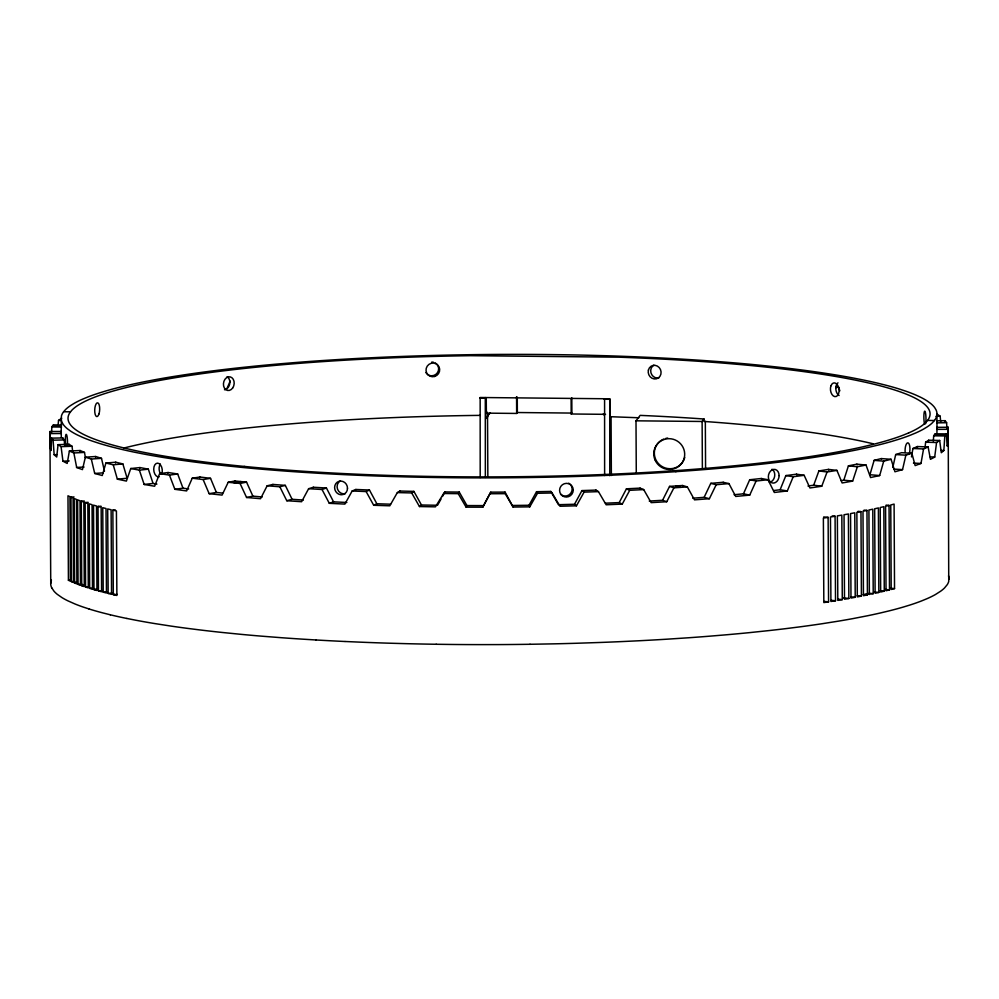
<?xml version="1.0" encoding="UTF-8"?>
<svg xmlns="http://www.w3.org/2000/svg" width="999" height="999" viewBox="0 0 999 999"><rect width="100%" height="100%" fill="white"/><g stroke="black" fill="none" stroke-linecap="round" stroke-linejoin="round"><path stroke-width="1.5" d="M936.9 434.815L936.987 427.335L948.213 427.26L948.026 443.868L947.152 446.153L946.39 433.891L935.214 433.803L933.678 435.814L933.328 441.271M948.213 428.047L948.113 439.597L947.776 438.424M51.598 432.43L51.823 426.96L53.397 424.887L61.751 425M62.75 438.723L62.787 437.937L51.598 438.136L51.061 450.474L50.25 448.201L50.037 431.518L61.264 431.493L61.276 432.28M945.066 421.453L945.116 420.666L936.75 420.841M946.39 433.891L944.817 435.951L943.855 450.499L941.295 452.759L939.672 440.472L928.658 440.222L925.648 442.207L924.999 447.664M61.276 437.45L61.264 431.493M51.711 587.837A449.188 63.287 -0.3 0 1 50.712 583.416L51.061 581.218A447.752 63.087 -0.3 0 1 51.424 580.107M948.213 427.26L948.738 581.368A447.14 62.999 -0.3 0 1 947.227 584.69L944.505 587.986A447.14 62.999 -0.3 0 1 940.583 591.246L935.414 594.542A449.275 63.299 -0.3 0 1 926.685 598.826L921.54 600.936A449.1 63.274 -0.3 0 1 909.714 605.094L903.046 607.13A449.1 63.274 -0.3 0 1 888.261 611.088L880.144 613.024A448.451 63.187 -0.3 0 1 867.107 615.846L853.071 618.581A447.04 62.987 -0.3 0 1 838.061 621.203L822.127 623.726A449.275 63.299 -0.3 0 1 799.487 626.91L787.662 628.408A447.003 62.987 -0.3 0 1 769.218 630.556L750.037 632.579A449.188 63.287 -0.3 0 1 723.401 635.039L709.665 636.176A447.752 63.087 -0.3 0 1 688.598 637.762L667.007 639.185A449.188 63.287 -0.3 0 1 637.512 640.834L622.514 641.545A447.003 62.987 -0.3 0 1 599.725 642.482L576.673 643.256A447.19 63.012 -0.3 0 1 553.409 643.856L529.994 644.28M61.176 432.505L61.414 416.046A437.937 61.701 -0.3 0 1 63.624 411.738L65.534 409.59A437.937 61.701 -0.3 0 1 70.929 405.332L74.401 403.209A437.937 61.701 -0.3 0 1 82.905 399.026L87.924 396.965A437.937 61.701 -0.3 0 1 99.45 392.919L105.956 390.934A437.937 61.701 -0.3 0 1 120.38 387.063L128.284 385.189A437.937 61.701 -0.3 0 1 145.454 381.531L154.683 379.77A437.937 61.701 -0.3 0 1 174.388 376.373L184.852 374.75A437.937 61.701 -0.3 0 1 206.893 371.653L218.456 370.179A437.937 61.701 -0.3 0 1 242.595 367.42L255.145 366.121A437.937 61.701 -0.3 0 1 281.106 363.723L294.505 362.612A437.937 61.701 -0.3 0 1 322.015 360.589L336.101 359.69A437.937 61.701 -0.3 0 1 364.847 358.079L379.483 357.38A437.937 61.701 -0.3 0 1 409.165 356.193L424.175 355.706A437.937 61.701 -0.3 0 1 454.458 354.97L469.68 354.707A437.937 61.701 -0.3 0 1 500.237 354.408L515.521 354.383A437.937 61.701 -0.3 0 1 546.003 354.533L561.176 354.72A437.937 61.701 -0.3 0 1 591.258 355.332L606.143 355.744A437.937 61.701 -0.3 0 1 635.501 356.793L649.937 357.417A437.937 61.701 -0.3 0 1 678.246 358.903L692.082 359.752A437.937 61.701 -0.3 0 1 719.043 361.638L732.117 362.687A437.937 61.701 -0.3 0 1 757.417 364.972L769.592 366.221A437.937 61.701 -0.3 0 1 792.956 368.868L804.108 370.292A437.937 61.701 -0.3 0 1 825.274 373.289L835.276 374.862A437.937 61.701 -0.3 0 1 854.033 378.171L862.761 379.895A437.937 61.701 -0.3 0 1 878.883 383.466L886.263 385.314A437.937 61.701 -0.3 0 1 899.587 389.123L905.519 391.084A437.937 61.701 -0.3 0 1 915.896 395.08L920.329 397.115A437.937 61.701 -0.3 0 1 927.634 401.261L930.519 403.359A437.937 61.701 -0.3 0 1 934.689 407.604L935.976 409.752A437.937 61.701 -0.3 0 1 936.962 414.048L936.987 428.121M936.962 414.048L936.65 416.196A437.937 61.701 -0.3 0 1 934.427 420.504L932.529 422.652A437.937 61.701 -0.3 0 1 927.134 426.923L923.65 429.033A437.937 61.701 -0.3 0 1 915.146 433.216L910.139 435.277A437.937 61.701 -0.3 0 1 898.601 439.323L892.107 441.308A437.937 61.701 -0.3 0 1 877.684 445.179L869.779 447.065A437.937 61.701 -0.3 0 1 852.609 450.711L843.381 452.485A437.937 61.701 -0.3 0 1 823.663 455.869L813.211 457.505A437.937 61.701 -0.3 0 1 791.158 460.589L779.595 462.062A437.937 61.701 -0.3 0 1 755.456 464.835L742.919 466.121A437.937 61.701 -0.3 0 1 716.945 468.531L703.558 469.642A437.937 61.701 -0.3 0 1 676.048 471.653L661.962 472.564A437.937 61.701 -0.3 0 1 633.216 474.175L618.581 474.875A437.937 61.701 -0.3 0 1 588.898 476.061L573.888 476.535A437.937 61.701 -0.3 0 1 543.606 477.285L528.371 477.547A437.937 61.701 -0.3 0 1 497.827 477.834L482.542 477.872A437.937 61.701 -0.3 0 1 452.06 477.722L436.888 477.522A437.937 61.701 -0.3 0 1 406.805 476.923L391.92 476.511A437.937 61.701 -0.3 0 1 362.562 475.462L348.114 474.825A437.937 61.701 -0.3 0 1 319.805 473.351L305.969 472.502A437.937 61.701 -0.3 0 1 279.021 470.604L265.946 469.555A437.937 61.701 -0.3 0 1 240.647 467.27L228.471 466.034A437.937 61.701 -0.3 0 1 205.107 463.374L193.956 461.963A437.937 61.701 -0.3 0 1 172.777 458.966L162.787 457.38A437.937 61.701 -0.3 0 1 144.031 454.083L135.302 452.36A437.937 61.701 -0.3 0 1 119.168 448.776L111.801 446.928A437.937 61.701 -0.3 0 1 98.476 443.119L92.545 441.171A437.937 61.701 -0.3 0 1 82.168 437.175L77.735 435.127A437.937 61.701 -0.3 0 1 70.417 430.981L67.545 428.883A437.937 61.701 -0.3 0 1 63.374 424.637L62.088 422.502A437.937 61.701 -0.3 0 1 61.101 418.206M58.017 425.824L58.541 420.367L61.626 418.331M69.006 445.092L69.093 444.305L58.067 444.655L56.718 457.018L54.158 454.72L53.097 440.184L51.598 438.136M939.672 440.472L936.575 442.52L934.689 457.105L930.444 459.328L928.121 446.953L917.394 446.541L912.936 448.489L911.475 456.93M937.037 414.96L937.124 414.173L940.146 416.183L940.708 421.64M58.067 444.655L61.076 446.665L62.949 461.176L65.01 462.3L67.22 463.424L69.368 451.036L73.864 452.972L76.686 467.52L82.455 469.617L85.365 457.18L91.309 459.041L94.718 473.464L102.248 475.524L105.906 463.037L113.224 464.785L117.358 479.158L126.398 481.081L130.757 468.531L139.361 470.154L144.168 484.453L154.633 486.238L159.64 473.601L169.443 475.099L174.875 489.31L186.638 490.921L192.245 478.209L203.134 479.545L209.141 493.681L222.065 495.092L228.209 482.292L240.06 483.454L246.578 497.49L260.539 498.701L267.145 485.801L279.832 486.775L286.775 500.724L301.623 501.71L308.616 488.711L322.015 489.485L329.308 503.321L344.867 504.095L352.172 490.984L366.133 491.558L373.701 505.282L389.797 505.806L397.352 492.582L411.7 492.944L419.468 506.555L435.439 506.843L443.631 493.506L458.229 493.656L466.108 507.155L474.438 507.18L482.767 507.192L490.746 492.157L505.057 492.095L513.111 507.055L521.453 506.955L529.77 506.843L537.512 493.281L552.122 492.994L559.964 506.256L576.448 505.806L584.078 492.132L598.451 491.633L606.156 504.782L622.265 504.095L629.72 490.309L643.693 489.597L651.161 502.634L666.745 501.723L673.925 487.824L687.349 486.913L694.505 499.85L709.39 498.713L716.208 484.715L728.945 483.616L735.714 496.453L749.725 495.104L756.118 481.006L768.019 479.732L774.337 492.47L787.324 490.934L793.218 476.748L804.158 475.312L809.927 487.962L821.752 486.251L827.085 471.978L836.937 470.392L842.132 482.967L852.659 481.093L857.367 466.758L866.033 465.034L870.566 477.547L879.682 475.536L883.728 461.138L891.096 459.303L894.942 471.765L902.547 469.63L905.868 455.169L911.862 453.259L915.159 465.596L920.991 463.449L923.551 448.951L928.121 446.953M79.97 451.311L80.107 450.512L69.368 451.036M50.337 443.781L50.037 431.518M892.794 467.482L895.691 454.557L901.548 452.684L911.862 453.259M95.529 457.305L95.717 456.506L101.498 458.329L104.483 471.228M482.767 507.192L490.746 492.157M869.917 474.8L874.113 460.364L881.293 458.578L891.096 459.303M115.509 463.012L115.734 462.212L122.865 463.923L127.16 478.334M841.133 480.656L843.818 480.169L848.413 465.846L856.855 464.173L866.033 465.034M139.698 468.369L139.972 467.569L148.351 469.168L153.047 483.441L156.893 484.115M807.979 486.026L813.686 485.189L818.893 470.941L828.496 469.393L836.937 470.392M167.82 473.326L168.132 472.527L177.685 473.976L182.992 488.174L188.661 488.973M773.838 490.521L780.119 489.76L785.863 475.586L796.528 474.188L804.158 475.312M199.563 477.822L199.912 477.023L210.527 478.321L216.383 492.432L222.64 493.131M226.898 388.636L230.182 381.106M734.09 494.73L743.468 493.818L749.7 479.745L761.3 478.496L768.019 479.732M234.603 481.818L234.977 480.994L246.541 482.13L252.897 496.153L262.225 496.965M692.806 498.214L704.133 497.34L710.789 483.354L723.201 482.28L728.945 483.616M272.527 485.239L272.939 484.428L285.314 485.377L292.095 499.3L303.384 500.062M649.25 501.061L662.562 500.274L669.555 486.388L682.642 485.502L687.349 486.913M312.949 488.086L313.374 487.262L326.436 488.012L333.554 501.835L346.828 502.497M466.108 507.155L466.945 505.569L459.253 492.07L445.017 491.933L443.631 493.506M605.431 503.184L619.193 502.597L626.448 488.811L640.072 488.124L643.693 489.597M355.394 490.297L355.856 489.473L369.455 490.022L376.848 503.746L390.584 504.195M529.77 506.843L529.008 505.269L536.55 491.708L550.799 491.433L558.441 504.695L574.512 504.258L581.955 490.584L595.966 490.097L598.451 491.633M399.425 491.87L399.887 491.033L413.886 491.383L421.466 504.994L437.038 505.269M437.512 505.269L441.034 499.025M442.432 496.528L445.017 491.933M458.229 493.656L459.253 492.07M480.194 477.534L480.157 397.502L609.74 398.801L609.827 416.683L638.861 417.769M485.352 477.422L485.302 397.552M517.27 397.252L517.357 412.525L516.658 413.436L486.376 413.136L487.112 412.162M605.556 414.335L571.191 413.986L571.89 413.074L571.803 397.802M604.62 475.512L604.582 398.751M609.765 475.724L609.74 398.801M636.276 472.877L636.001 420.816L640.147 415.384L647.864 415.721A431.019 60.727 -0.3 0 1 702.734 418.918L704.02 419.006L704.033 421.441L715.883 422.315A431.019 60.727 -0.3 0 1 810.214 432.28L820.441 433.778A431.019 60.727 -0.3 0 1 873.213 443.793M702.372 468.956L702.122 421.478L704.02 419.006M419.468 506.555L421.466 504.994M411.7 492.944L413.886 491.383M397.352 492.582L399.887 491.033M373.701 505.282L376.848 503.746M366.133 491.558L369.455 490.022M352.172 490.984L355.856 489.473M329.308 503.321L333.554 501.835M322.015 489.485L326.436 488.012M308.616 488.711L313.374 487.262M286.775 500.724L292.095 499.3M894.53 588.586L891.195 589.46L890.758 504.97L894.093 504.095L894.53 588.586L890.309 588.174M279.832 486.775L285.314 485.377M889.048 505.407L885.576 506.256L886.026 590.746L889.497 589.885L889.048 505.407L886.101 505.107M884.265 591.171L880.668 592.007L880.219 507.529L883.828 506.68L884.265 591.171L880.032 590.759M267.145 485.801L272.939 484.428M878.833 592.432L875.112 593.269L874.674 508.778L878.396 507.942L878.833 592.432L874.637 592.02M869.367 594.492L868.918 510.002L872.776 509.19L873.213 593.668L865.159 594.08M246.578 497.49L252.897 496.153M866.97 510.414L862.986 511.213L863.436 595.704L867.419 594.904L866.97 510.414L864.035 510.127M240.06 483.454L246.541 482.13M240.647 467.27L244.73 466.471M234.103 482.879L240.722 481.568M860.963 511.613L856.867 512.412L857.304 596.903L861.413 596.103L860.963 511.613L858.041 511.326M228.209 482.292L234.977 480.994M855.219 597.29L850.986 598.076L850.549 513.586L854.769 512.799L855.219 597.29L851.011 596.878M848.85 598.463L844.492 599.225L844.043 514.747L848.401 513.973L848.85 598.463L843.218 597.914M209.141 493.681L216.383 492.432M842.282 599.612L837.799 600.374L837.362 515.884L841.832 515.122L842.282 599.612L838.074 599.2M203.134 479.545L210.527 478.321M835.077 516.258L830.456 516.995L830.906 601.485L835.514 600.749L835.077 516.258L832.13 515.971M828.121 517.37L823.376 518.094L823.825 602.584L828.571 601.86L828.121 517.37L823.688 516.933M192.245 478.209L199.912 477.023M174.875 489.31L182.992 488.174M169.443 475.099L177.685 473.976M159.64 473.601L168.132 472.527M835.738 387.6L838.573 387.237L839.859 390.809M144.168 484.453L153.047 483.441M139.361 470.154L148.351 469.168M130.757 468.531L139.972 467.569M117.358 479.158L126.898 478.271M113.224 464.785L122.865 463.923M105.906 463.037L115.734 462.212M94.718 473.464L103.384 472.827M91.309 459.041L101.498 458.329M76.099 582.392L71.416 581.655L70.979 497.165L74.026 496.953M81.281 501.211L83.841 502.097L84.278 586.588L81.718 585.701L81.281 501.211L84.303 501.011M85.14 502.534L87.837 503.409L88.287 587.899L85.577 587.025L85.14 502.534L88.162 502.335M98.027 506.418L101.161 507.267L101.598 591.745L98.464 590.909L98.027 506.418L101.061 506.218M112.862 510.164L116.421 510.976L116.871 595.466L113.299 594.655L112.862 510.164L115.422 509.989M68.419 580.269L70.392 581.193L69.955 496.703L67.982 495.779L68.419 580.269L70.979 580.094M71.416 581.655L73.976 581.48M74.625 583.016L76.898 583.916L76.448 499.425L74.188 498.526L74.625 583.016L77.185 582.842M83.029 585.089L80.469 585.264L80.032 500.774L77.622 499.875L78.072 584.365L81.881 584.115M81.718 585.701L84.266 585.539M85.577 587.025L88.137 586.85M95.055 589.023L92.495 589.198L92.058 504.707L89.223 503.846L89.66 588.336L93.469 588.074M93.968 589.622L96.953 590.484L96.503 505.993L93.519 505.144L93.968 589.622L97.777 589.373M98.464 590.909L102.298 590.646M103.197 592.17L106.468 593.006L106.019 508.516L102.76 507.679L103.197 592.17L107.005 591.908M114.123 594.068L111.563 594.243L111.114 509.752L107.705 508.928L108.142 593.418L111.975 593.156M113.299 594.655L117.158 594.393M85.365 457.18L95.717 456.506M76.523 467.445L84.066 467.033M73.864 452.972L84.49 452.41L85.464 457.842M62.949 461.176L69.181 460.926M61.076 446.665L72.028 446.266L72.715 451.698M936.013 416.321L940.146 416.183M54.158 454.72L56.943 454.645M53.097 440.184L64.248 439.935L64.623 445.392M936.825 422.877L946.615 422.714L946.865 428.171M529.008 505.269L512.762 505.469M480.244 415.372L470.467 415.497A431.019 60.727 -0.3 0 0 259.303 426.723L246.953 427.997A431.019 60.727 -0.3 0 0 123.676 448.089M50 433.591L61.226 433.504M513.111 507.055L505.207 493.668L490.534 493.743M936.95 429.358L948.176 429.32M483.179 505.606L466.945 505.569M51.823 426.96L61.601 427.035M479.782 397.989L484.94 398.039M604.22 399.238L609.365 399.288M517.357 412.525L571.89 413.074M63.624 411.738L70.504 411.813M927.559 420.442L934.427 420.504M636.001 420.816L702.122 421.478M52.535 425.924L60.914 426.011M934.502 434.802L945.666 434.915M933.678 435.814L944.817 435.951M436.163 644.268L451.71 644.467A449.637 63.349 -0.3 0 0 482.979 644.617L498.663 644.592A449.1 63.274 -0.3 0 0 530.044 644.28M941.07 450.449L943.855 450.499M58.541 420.367L61.301 420.429M925.648 442.207L936.575 442.52M930.144 456.893L934.802 457.043M912.936 448.489L923.551 448.951M345.117 641.495L359.927 642.145A449.013 63.262 -0.3 0 0 390.035 643.219L405.307 643.643A449.1 63.274 -0.3 0 0 436.226 644.268M913.461 463.099L920.991 463.449M316.084 639.984L301.885 639.11A447.752 63.087 -0.3 0 1 281.056 637.687L260.826 636.101A447.003 62.987 -0.3 0 1 241.258 634.365L222.39 632.479A449.787 63.374 -0.3 0 1 198.439 629.757L187 628.309A447.777 63.087 -0.3 0 1 170.567 626.023L155.032 623.613A449.188 63.287 -0.3 0 1 135.764 620.217L126.836 618.456M895.691 454.557L905.868 455.169M893.905 469.08L902.547 469.63M874.113 460.364L883.728 461.138M870.179 474.75L879.682 475.536M885.264 589.472L889.497 589.885M869.005 593.269L873.213 593.668M863.186 594.492L867.419 594.904M857.217 595.691L861.413 596.103M831.293 600.324L835.514 600.749M824.325 601.435L828.571 601.86M848.413 465.846L857.367 466.758M843.818 480.169L852.659 481.093M818.893 470.941L827.085 471.978M813.686 485.189L821.752 486.251M836.138 386.863L838.573 387.237M785.863 475.586L793.218 476.748M780.119 489.76L787.324 490.934M749.7 479.745L756.118 481.006M743.468 493.818L749.725 495.104M111.563 594.243L108.142 593.418M110.302 614.785L102.735 612.887A449.188 63.287 -0.3 0 1 89.036 608.978M710.789 483.354L716.208 484.715M704.133 497.34L709.39 498.713M92.495 589.198L89.66 588.336M673.251 470.779L676.048 471.653M676.123 485.951L680.669 487.375M89.073 608.978L82.979 606.98A447.028 62.987 -0.3 0 1 74.813 603.908L67.795 600.786A447.752 63.087 -0.3 0 1 61.975 597.602L57.355 594.38A447.003 62.987 -0.3 0 1 53.934 591.121L51.748 587.837M669.555 486.388L673.925 487.824M662.562 500.274L666.745 501.723M80.469 585.264L78.072 584.365M84.49 452.41L80.107 450.512M70.979 497.165L73.102 498.076L73.539 582.567M626.448 488.811L629.72 490.309M619.193 502.597L622.265 504.095M72.028 446.266L69.093 444.305M581.955 490.584L584.078 492.132M574.512 504.258L576.448 505.806M550.799 491.433L552.122 492.994M64.248 439.935L62.787 437.937M945.116 420.666L946.615 422.714M536.55 491.708L537.512 493.281M595.966 490.097L596.453 490.946M640.072 488.124L640.546 488.948M682.642 485.502L683.091 486.326M723.201 482.28L723.626 483.104M761.3 478.496L761.7 479.308M796.528 474.188L796.89 475M828.496 469.393L828.82 470.192M856.855 464.173L857.142 464.972M881.293 458.578L881.543 459.378M917.394 446.541L917.544 447.327M928.658 440.222L928.758 441.009M505.057 492.095L505.207 493.668M53.397 424.887L53.459 425.674M935.214 433.803L935.264 434.59M949.05 579.158L949 578.059A446.99 62.987 -0.3 0 0 948.501 575.849M487.125 413.449L487.162 418.581A6.481 6.381 37.3 0 1 490.359 413.049M486.251 397.852L486.376 413.136M705.331 421.291L705.581 469.23M611.063 416.633L611.363 475.499M571.116 398.713L571.191 413.986M516.57 396.64L516.658 413.436M487.849 476.885L487.537 418.082A6.456 6.381 -9.5 0 1 489.435 413.524M49.95 432.555L50.737 583.428M658.865 377.897A6.906 6.356 70.2 0 1 657.205 378.047A6.906 6.394 69.3 0 1 653.895 365.135M227.123 376.673A6.906 5.37 -80.2 0 1 229.683 384.078A6.906 5.37 -80.2 0 1 224.475 389.76M435.177 362.924A6.906 6.768 -46.3 0 1 431.818 375.786A6.906 6.756 -49.6 0 1 425.899 372.527M431.743 362.1A6.906 6.768 -46.3 0 1 433.516 362.287M924.687 424.413A6.906 1.049 88.5 0 1 923.95 414.285A6.906 1.049 88.5 0 1 925.511 412.987A6.906 1.049 88.5 0 1 925.711 423.564M839.098 395.529A6.906 4.333 83.1 0 1 835.851 389.285A6.906 4.333 83.1 0 1 837.974 382.829M603.071 414.185A6.481 6.381 37.3 0 1 604.407 415.222M684.74 457.48A15.547 15.297 37.3 0 1 659.665 464.81A15.547 15.297 37.3 0 1 663.798 439.061M665.721 438.436A15.547 15.297 37.3 0 1 667.694 438.062M344.967 641.495A449.637 63.349 -0.3 0 1 315.934 639.972M126.811 618.456A449.188 63.287 -0.3 0 1 110.265 614.785M345.254 493.681A6.906 6.381 69.7 0 1 340.297 480.906M568.731 483.216A6.906 6.756 -48 0 1 570.779 493.244A6.906 6.756 -48 0 1 560.539 494.193M905.169 452.41A6.906 2.423 -87.3 0 1 906.443 443.931A6.906 2.423 -87.3 0 1 909.49 445.054A6.906 2.423 -87.3 0 1 909.252 453.933M772.04 469.23A6.906 5.332 -80.4 0 1 774.587 476.635A6.906 5.332 -80.4 0 1 769.417 482.317M159.141 476.823A6.906 4.246 83.4 0 1 153.721 469.255A6.906 4.246 83.4 0 1 159.091 463.611A6.906 4.246 83.4 0 1 161.738 474.1M160.402 473.688A6.906 4.283 83.2 0 1 160.352 464.011M65.697 445.429A6.906 0.987 88.5 0 1 65.434 437.774A6.906 0.987 88.5 0 1 66.346 434.428A6.906 1.111 88.4 0 1 67.333 438.673A6.906 1.111 88.4 0 1 67.37 445.517M908.578 432.954L903.645 434.977A431.019 60.727 -0.3 0 1 177.922 458.291L168.094 456.73A431.019 60.727 -0.3 0 1 102.747 394.28A431.019 60.727 -0.3 0 1 470.142 355.681L618.98 357.18A431.019 60.727 -0.3 0 1 728.446 363.536L741.033 364.623A431.019 60.727 -0.3 0 1 908.578 432.954M98.988 413.898A6.906 2.473 -87.2 0 0 97.815 402.872A6.906 2.473 -87.2 0 0 94.805 412.375A6.906 2.473 -87.2 0 0 98.988 413.898M830.993 385.701A6.906 4.283 83.2 0 0 834.789 396.603A6.906 4.283 83.2 0 0 838.498 386.975A6.906 4.283 83.2 0 0 830.993 385.701M434.652 376.461A6.906 6.756 -48 0 0 437.662 364.935A6.906 6.756 -48 0 0 426.248 368.319A6.906 6.756 -48 0 0 434.652 376.461M648.413 370.055A6.906 6.381 69.7 0 0 656.355 378.833A6.906 6.381 69.7 0 0 659.178 367.532A6.906 6.381 69.7 0 0 648.413 370.055M232.642 388.049A6.906 5.332 -80.4 0 0 230.17 376.885A6.906 5.332 -80.4 0 0 223.626 386.051A6.906 5.332 -80.4 0 0 232.642 388.049M654.982 459.815A15.547 15.297 37.3 0 0 681.555 463.561A15.547 15.297 37.3 0 0 671.178 438.836A15.547 15.297 37.3 0 0 654.982 459.815M347.502 488.236A6.906 6.394 69.3 0 0 340.996 481.081A6.906 6.356 70.2 0 0 334.615 487.599A6.906 6.356 70.2 0 0 341.071 494.767A6.906 6.394 69.3 0 0 347.502 488.236M573.239 489.997A6.906 6.756 -49.6 0 0 566.383 483.354A6.906 6.768 -46.3 0 0 559.577 490.372A6.906 6.768 -46.3 0 0 566.458 497.04A6.906 6.756 -49.6 0 0 573.239 489.997M779.108 475.574A6.906 5.295 -80.5 0 0 773.726 469.38A6.906 5.37 -80.2 0 0 768.343 476.848A6.906 5.37 -80.2 0 0 773.8 483.054A6.906 5.295 -80.5 0 0 779.108 475.574"/></g></svg>
